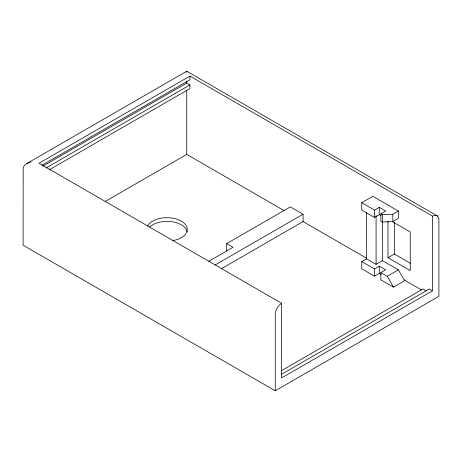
<?xml version="1.0" encoding="UTF-8"?>
<svg xmlns="http://www.w3.org/2000/svg" width="462" height="462" viewBox="0 0 462 462"><rect width="100%" height="100%" fill="white"/><g stroke="black" fill="none" stroke-linecap="round" stroke-linejoin="round"><path stroke-width="0.69" d="M437.508 216.054L186.746 71.212L26.831 163.542L24.07 165.927L23.164 168.018L23.1 245.207L275.254 390.788L438.9 296.304L438.9 219.837A9.003 5.197 -60 0 0 432.53 216.164L189.928 76.097L39.022 163.225L281.624 303.291L281.624 377.922L432.53 290.794L432.53 216.164M42.134 165.101L189.928 79.776L189.928 76.097M42.695 166.239L186.746 83.073L189.928 84.91L189.928 88.589L48.995 169.952M45.877 168.081L189.928 84.91M105.053 201.565L186.746 154.4L284.095 210.608M226.663 250.976L226.663 243.618L290.338 206.861L303.072 214.212L303.072 221.564L366.776 258.345M208.732 261.33L233.033 247.297L226.663 243.618M215.148 264.974L303.072 214.212M221.385 268.728L303.072 221.564M361.752 202.749L372.892 196.315L398.371 211.024L398.371 218.37L392.81 221.581L382.444 222.037L380.861 221.131L380.861 213.785L385.649 211.018L379.262 207.334L374.48 210.1L361.752 202.749L361.752 210.095L374.48 217.44L379.262 214.68L381.006 215.685M380.861 213.785L382.444 214.697L392.81 214.235L398.371 211.024M381.075 274.445L379.262 273.4L374.48 276.161L361.752 268.815L361.752 261.584L366.533 258.824L376.08 264.333L382.438 260.66L382.444 214.697M387.959 221.246L387.959 257.704L394.329 254.031L410.423 263.323M361.752 261.584L374.48 268.936L379.262 266.17L385.649 269.854L380.861 272.62L380.861 279.845L393.491 287.139L404.637 280.705L398.377 269.866L382.438 260.66M380.861 272.62L387.231 276.299L398.377 269.866M281.427 370.686L422.984 288.958L426.166 290.794M281.497 374.324L429.348 288.952L432.53 290.794M26.831 163.542L30.96 161.948M392.296 221.604L410.244 231.97L410.244 270.57L387.959 257.704M404.25 279.978L421.737 290.072M387.231 276.299L393.491 287.139M394.329 222.574L394.329 254.031M392.81 214.235L392.81 221.581M379.262 207.334L379.262 214.68M379.262 266.17L379.262 273.4M376.08 215.702L376.08 264.333M374.48 210.1L374.48 217.44M374.48 268.936L374.48 276.161M366.533 212.335L366.533 258.824M275.254 390.788L275.254 314.322A9.003 5.197 -60 0 1 281.624 303.291M186.746 81.145L186.746 83.073M186.746 90.35L186.746 154.4M147.586 226.062A20.259 11.7 0 0 1 181.335 221.125A20.259 11.7 0 0 1 172.788 240.61M149.601 227.085A20.259 11.7 0 0 1 171.437 221.662A20.259 11.7 0 0 1 187.174 231.947M186.746 71.212L186.746 72.003L186.746 71.212"/></g></svg>
